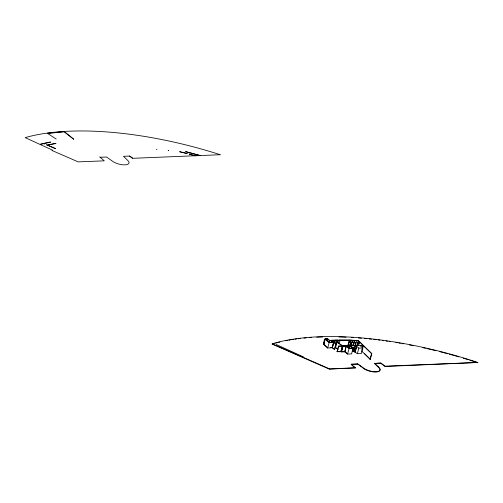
<?xml version="1.0" encoding="UTF-8"?>
<svg xmlns="http://www.w3.org/2000/svg" width="503" height="503" viewBox="0 0 503 503"><rect width="100%" height="100%" fill="white"/><g stroke="black" fill="none" stroke-linecap="round" stroke-linejoin="round"><path stroke-width="0.75" d="M374.54 363.153L378.589 367.058A9.809 3.703 15.6 0 1 377.017 371.648A9.809 3.703 15.6 0 1 364.6 368.806L357.608 363.864L351.232 364.122L355.269 368.001L329.176 369.045L272.161 344.121L272.249 343.807A205.589 77.682 15.6 0 1 477.85 362.474L384.984 366.486L380.702 363.216L374.452 363.468L380.79 362.902L385.072 366.171L477.85 362.474M302.932 357.62L303.573 356.985L276.229 344.486M331.408 342.524L331.986 340.437L329.54 340.474C325.705 336.086 323.787 339.343 323.523 344.241L327.667 348.007L332.389 347.755L334.633 349.497L336.193 343.926L333.942 341.921M323.901 343.549L325.259 338.67M323.976 343.543L325.145 339.368M324.051 343.675L324.636 341.587M326.843 340.764L327.428 338.676M326.981 340.889L327.554 338.664M328.899 342.637L329.484 340.55C326.397 337.111 322.517 338.161 329.22 342.254L333.766 342.021L332.301 346.806M328.956 342.562L329.54 340.474M327.667 348.007L329.226 342.436L325.076 338.676M331.49 342.6L332.074 340.512L329.484 340.55M332.03 342.134L332.408 340.801L332.074 340.512M333.319 343.291L333.69 341.958L332.408 340.801M330.697 347.667L332.213 347.592L333.571 342.713M332.389 347.755L333.942 342.185L329.226 342.436M343.021 346.259L341.462 351.83L344.681 351.698L346.234 346.127L343.021 346.259L337.092 342.009L334.155 342.122L333.69 344.19M333.873 343.53L334.155 342.122M334.772 342.009L335.161 340.619L334.608 340.223L337.262 340.154L338.23 340.814L339.927 340.783L339.148 343.568M334.344 349.51L335.903 343.939L333.942 342.185M329.176 369.045L355.357 367.687M336.683 342.247L337.262 340.154M337.092 342.009L335.507 347.655L337.884 349.365M337.645 342.901L338.23 340.814M337.029 351.647L338.582 346.077L342.411 345.926L340.858 351.496L337.029 351.647L344.788 351.786L347.567 354.081L351.547 353.917L353.1 348.353L350.987 346.605L351.584 346.586L349.994 345.787L349.214 348.573M337.217 351.817L338.582 346.077M340.94 351.672L342.493 346.102L338.777 346.246M341.418 350.962L342.776 346.089M341.304 351.924L342.857 346.353L342.493 346.102M344.788 351.786L346.341 346.215L342.857 346.353M350.723 342.235L348.736 342.015L347.906 345.762L349.466 340.191L358.255 340.525L363.166 345.511L362.003 349.692M348.51 347.894L348.793 345.668M350.56 342.065L349.723 345.806L351.113 340.072L331.647 340.147L331.986 340.437M347.567 354.081L349.774 345.869L346.397 346.001L349.22 348.328L352.597 348.189L349.774 345.869M353.043 342.147L351.823 342.103L350.987 345.85L352.54 340.28M350.981 346.988L351.352 345.655L351.075 347.064M352.66 345.743L353.816 342.336L351.823 342.103M352.817 345.913L354.37 340.342L351.283 340.242M353.37 345.052L354.169 342.191L356.017 342.273L353.615 351.151L357.325 353.691L361.343 353.527L362.896 347.957L360.167 345.712L363.241 345.586L371.824 353.747L370.271 359.318L361.688 351.157M353.326 345.938L354.885 340.368M352.76 351.188L353.672 347.535L352.76 351.188L353.615 351.151M354.37 340.342L356.728 340.443L353.747 351.151L354.646 351.893M354.602 351.968L356.199 346.322L356.671 346.303L355.118 351.874M356.702 346.089L358.255 340.525M355.206 351.949L356.759 346.378L355.168 345.586L350.591 345.768M357.161 345.643L357.96 342.782L359.041 343.744L357.96 342.782M357.306 345.649L358.105 342.788M358.287 342.122L358.658 340.789L358.274 340.361L356.728 340.443M358.501 345.165L359.601 341.744L371.824 353.747M355.269 368.001L353.741 366.36M357.325 353.691L358.878 348.12L356.759 346.378M378.589 367.058L378.501 367.372A9.809 3.703 15.6 0 1 376.929 371.962A9.809 3.703 15.6 0 1 364.512 369.12L357.608 363.864M362.355 347.372L362.933 345.284M361.883 350.459L363.241 345.586M369.975 359.331L371.528 353.76M132.622 158.049L129.699 156.049L123.468 156.301L127.517 160.206A9.809 3.703 15.6 0 1 125.939 164.795A9.809 3.703 15.6 0 1 113.527 161.953L106.529 157.011L100.16 157.269M50.394 141.997L49.828 142.097A184.62 69.754 15.6 0 0 40.592 144.204L43.78 143.632L44.604 143.99L44.006 143.575L50.658 142.16M55.739 143.355L55.167 143.449A180.866 68.339 15.6 0 0 47.357 145.04L46.433 144.789L55.299 148.511L47.697 145.191A180.225 68.094 15.6 0 1 55.418 143.619L55.978 143.525M47.71 133.44L48.81 133.666L49.313 133.597L48.854 133.282L64.283 131.817L73.62 139.205M335.161 340.619L332.602 340.72L333.665 341.933M355.3 345.58L356.671 346.303M363.166 345.511L360.073 345.636L359.595 345.24L345.819 345.787L346.234 346.127M351.364 346.517L349.994 345.787M351.515 347.623L353.76 347.611M352.025 347.875L353.515 347.812M352.678 348.158L354.169 348.095M353.1 348.353L349.126 348.51L346.341 346.215M358.878 348.12L362.896 347.957M352.672 351.113L354.125 351.056M357.52 364.178L351.144 364.436L353.653 366.674M341.719 345.68L347.906 345.762M342.405 345.511L345.951 345.555M349.466 340.191L338.94 340.129L339.927 340.783M350.723 342.235L348.736 342.015M54.84 148.46L55.299 148.511M185.67 151.717L199.49 155.377L194.818 155.565L189.166 154.075L194.548 155.754L200.156 155.528L185.682 151.579M329.264 368.73L272.249 343.807M56.204 139.048L47.351 133.257L64.183 131.541L73.746 139.199M337.067 342.084L342.411 345.926M335.539 347.579L337.959 349.315M129.548 156.056L132.503 158.319L220.308 154.723A201.772 76.236 15.6 0 0 25.15 137.633L52.494 150.133L51.941 150.454L78.185 161.878L104.278 160.834L99.707 156.867M156.389 149.24L156.886 149.649M345.152 351.327L345.429 351.547L344.838 351.572L347.095 353.433M344.266 351.358L344.681 351.698M332.213 347.592L334.633 349.497M323.787 344.241L327.667 347.825M374.452 363.468L378.501 367.372M364.361 353.49L370.271 359.318M272.161 344.121A205.589 77.682 15.6 0 1 274.217 343.518M275.619 343.134A205.589 77.682 15.6 0 1 279.945 342.034M285.886 340.751A205.589 77.682 15.6 0 1 287.358 340.468M288.841 340.198A205.589 77.682 15.6 0 1 290.344 339.934M291.866 339.688A205.589 77.682 15.6 0 1 293.4 339.45M294.953 339.217A205.589 77.682 15.6 0 1 296.519 338.997M298.097 338.789A205.589 77.682 15.6 0 1 300.26 338.525M303.919 338.129A205.589 77.682 15.6 0 1 306.157 337.915M309.175 337.664A205.589 77.682 15.6 0 1 311.47 337.494M316.733 337.192A205.589 77.682 15.6 0 1 322.813 336.966M338.972 336.966A205.589 77.682 15.6 0 1 346.026 337.217M351.364 337.494A205.589 77.682 15.6 0 1 353.672 337.639M358.331 337.966A205.589 77.682 15.6 0 1 361.462 338.223M364.574 338.5A205.589 77.682 15.6 0 1 366.85 338.714M369.133 338.947A205.589 77.682 15.6 0 1 371.428 339.192M373.735 339.45A205.589 77.682 15.6 0 1 376.049 339.72M378.369 340.003A205.589 77.682 15.6 0 1 379.916 340.198M382.249 340.5A205.589 77.682 15.6 0 1 383.739 340.707M385.99 341.015A205.589 77.682 15.6 0 1 387.492 341.235M389.001 341.455A205.589 77.682 15.6 0 1 390.51 341.682M395.817 342.518A205.589 77.682 15.6 0 1 397.332 342.769M398.854 343.021A205.589 77.682 15.6 0 1 400.375 343.285M401.897 343.549A205.589 77.682 15.6 0 1 403.425 343.819M409.549 344.951A205.589 77.682 15.6 0 1 413.391 345.706M422.539 347.617A205.589 77.682 15.6 0 1 425.5 348.271M426.984 348.61A205.589 77.682 15.6 0 1 435.894 350.71M439.597 351.635A205.589 77.682 15.6 0 1 447.745 353.76M449.223 354.162A205.589 77.682 15.6 0 1 458.805 356.866M463.206 358.174A205.589 77.682 15.6 0 1 468.331 359.746M469.789 360.205A205.589 77.682 15.6 0 1 477.762 362.789M187.116 153.547L179.728 151.743L187.116 153.547M168.706 150.454L168.235 150.472L168.706 150.454"/></g></svg>
